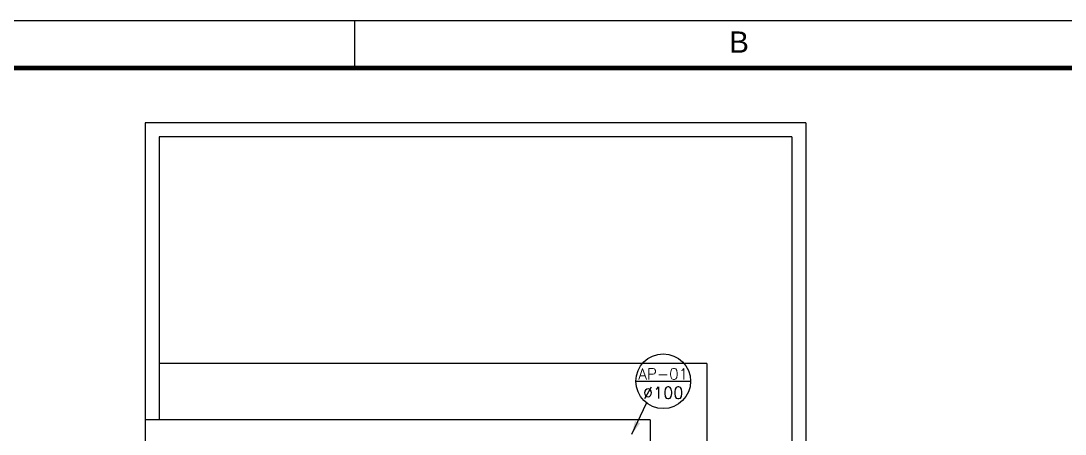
# Model space of a CAD drawing. Header units: millimetres. Extents: x -336 to -33, y -135 to 770.
# Drawn here: x -181.06 to -158.94, y 746.95 to 755.71 of the extents above; entities that cross this region are included whole.
import ezdxf
from ezdxf.enums import TextEntityAlignment as Align

# ---------------------------------------------------------------- set-up
doc = ezdxf.new("R2010")
doc.units = ezdxf.units.MM
doc.header["$LTSCALE"] = 50
doc.header["$MEASUREMENT"] = 0
for name, color, linetype in [('-HIDRO', 8, 'CONTINUOUS'), ('A-PEN-C', 4, 'CONTINUOUS'), ("PRANCHA - PROJETU'S", 7, 'CONTINUOUS')]:
    doc.layers.add(name, color=color, linetype=linetype)
doc.styles.add('ARIAL', font='arial.ttf', dxfattribs={"height": 2})
doc.styles.add('ROMANS', font='romans', dxfattribs={"height": 0.1})

# ---------------------------------------------------------------- blocks, each defined once
blk = doc.blocks.new('ADFSGASDFG')
at = {"layer": "PRANCHA - PROJETU'S", "color": 1}
blk.add_line((360.678, 107.346), (276.578, 107.346), dxfattribs=at)
at = {"layer": "PRANCHA - PROJETU'S", "color": 4, "const_width": 0.1}
blk.add_lwpolyline([(279.078, 106.346), (359.678, 106.346), (359.678, 48.946), (279.078, 48.946)], close=True, dxfattribs=at)

msp = doc.modelspace()

# ---------------------------------------------------------------- linework, layer by layer
at = {"layer": '-HIDRO', "linetype": 'Continuous'}
for p, q in [((-178.432, 753.553), (-178.432, 747.251)), ((-164.432, 753.553), (-178.432, 753.553)), ((-164.432, 753.553), (-164.432, 703.553)), ((-178.132, 753.253), (-178.132, 747.251)), ((-164.732, 753.253), (-178.132, 753.253)), ((-164.732, 753.253), (-164.732, 703.853)), ((-166.532, 748.451), (-178.132, 748.451)), ((-166.532, 748.451), (-166.532, 715.333)), ((-178.432, 747.251), (-178.432, 709.833)), ((-175.932, 747.251), (-178.432, 747.251)), ((-167.732, 747.251), (-178.132, 747.251)), ((-167.732, 747.251), (-167.732, 742.744))]:
    msp.add_line(p, q, dxfattribs=at)
at = {"layer": 'A-PEN-C'}
for p, q in [((-168.034, 748.072), (-166.874, 748.072)), ((-168.121, 746.952), (-167.806, 747.606))]:
    msp.add_line(p, q, dxfattribs=at)
msp.add_circle((-167.454, 748.072), 0.58, dxfattribs=at)
msp.add_solid([(-168.121, 746.952), (-168.053, 747.231), (-167.945, 747.179)], dxfattribs=at)
at = {"layer": "PRANCHA - PROJETU'S", "color": 1}
msp.add_line((-173.989, 754.711), (-173.989, 755.711), dxfattribs=at)

# ---------------------------------------------------------------- block references
msp.add_blockref('ADFSGASDFG', (-498.667, 648.365), dxfattribs=at)

# ---------------------------------------------------------------- texts
at = {"layer": 'A-PEN-C', "style": 'ROMANS'}
for s, height, p in [('AP-01', 0.234, (-167.454, 748.109)), ('%%C100', 0.2494, (-167.455, 747.703))]:
    msp.add_text(s, height=height, dxfattribs=at).set_placement(p, align=Align.CENTER)
at = {"layer": "PRANCHA - PROJETU'S", "color": 50, "linetype": 'Continuous', "style": 'ARIAL'}
msp.add_text('B', height=0.45, dxfattribs=at).set_placement((-165.849, 755.261), align=Align.MIDDLE)

doc.saveas('drawing.dxf')
